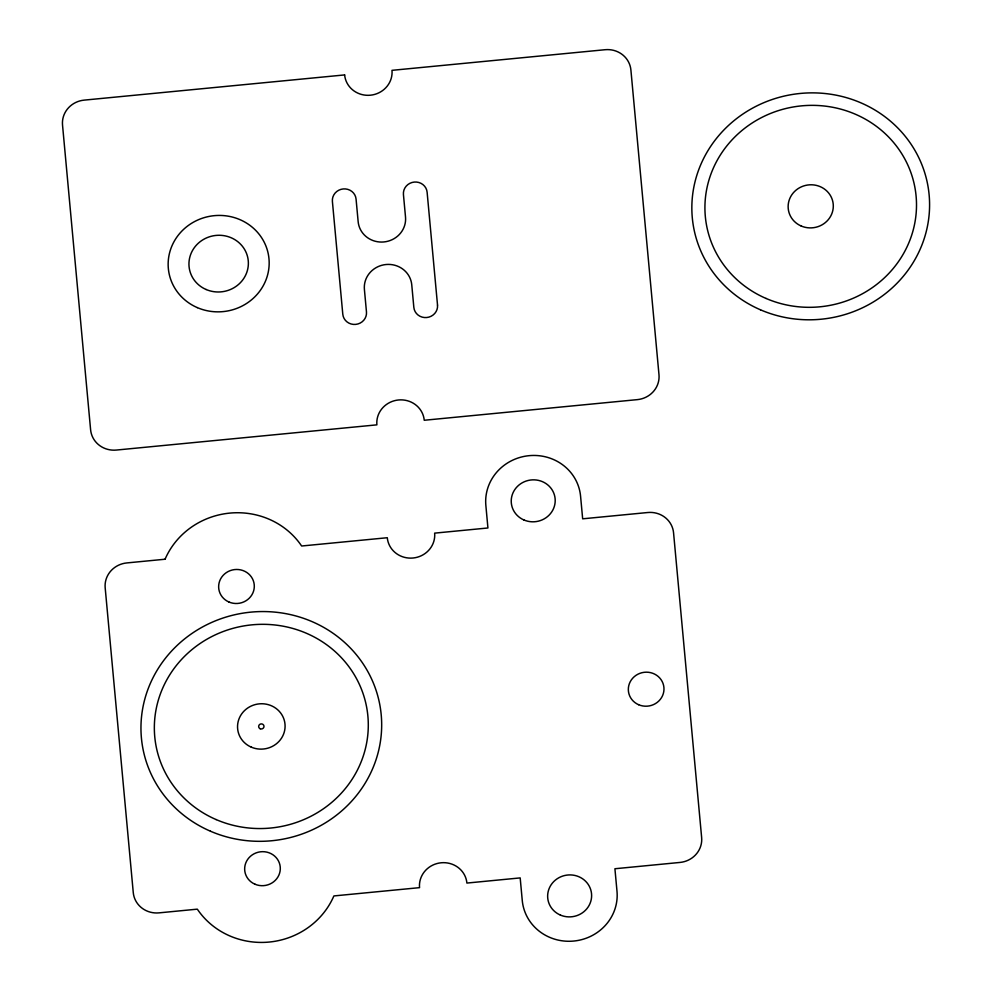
<?xml version="1.0" encoding="UTF-8"?>
<svg xmlns="http://www.w3.org/2000/svg" width="992" height="992" viewBox="0 0 992 992"><rect width="100%" height="100%" fill="white"/><g stroke="black" fill="none" stroke-linecap="round" stroke-linejoin="round"><path stroke-width="1.49" d="M344.633 74.921L84.122 100.13A23.796 22.667 -8.1 0 0 62.521 124.992L90.607 429.772A23.796 22.667 -8.1 0 0 116.374 450.058L376.886 424.849A23.796 22.667 -8.1 0 1 398.486 399.974A23.796 22.667 -8.1 0 1 424.241 420.261L637.385 399.627A23.796 22.667 -8.1 0 0 658.986 374.765L630.9 69.998A23.796 22.667 -8.1 0 0 605.132 49.712L391.989 70.333A23.796 22.667 -8.1 0 1 370.388 95.207A23.796 22.667 -8.1 0 1 344.633 74.921M165.069 559.228L126.778 562.935A23.796 22.667 -8.1 0 0 105.177 587.797L133.263 892.577A23.796 22.667 -8.1 0 0 159.03 912.863L197.321 909.156A77.339 73.668 -8.1 0 0 269.241 942.053A77.339 73.668 -8.1 0 0 333.882 895.937L419.542 887.654A23.796 22.667 -8.1 0 1 441.142 862.78A23.796 22.667 -8.1 0 1 466.897 883.066L520.18 877.908L522.263 900.488A47.591 45.334 -8.1 0 0 573.798 941.048A47.591 45.334 -8.1 0 0 616.999 891.312L614.916 868.744L680.041 862.432A23.796 22.667 -8.1 0 0 701.642 837.57L673.556 532.791A23.796 22.667 -8.1 0 0 647.788 512.517L582.664 518.816L580.58 496.236A47.591 45.334 -8.1 0 0 529.058 455.675A47.591 45.334 -8.1 0 0 485.857 505.412L487.928 527.98L434.645 533.138A23.796 22.667 -8.1 0 1 413.044 558.012A23.796 22.667 -8.1 0 1 387.289 537.726L301.63 546.009A77.339 73.668 -8.1 0 0 229.71 513.112A77.339 73.668 -8.1 0 0 165.069 559.228M437.522 305.09L427.118 192.212A11.892 11.334 -8.1 0 0 414.234 182.069A11.892 11.334 -8.1 0 0 403.434 194.506L405.517 217.074A23.796 22.667 -8.1 0 1 383.916 241.949A23.796 22.667 -8.1 0 1 358.149 221.662L356.066 199.082A11.892 11.334 -8.1 0 0 343.195 188.939A11.892 11.334 -8.1 0 0 332.394 201.376L342.798 314.253A11.892 11.334 -8.1 0 0 355.669 324.396A11.892 11.334 -8.1 0 0 366.47 311.959L364.399 289.391A23.796 22.667 -8.1 0 1 386 264.517A23.796 22.667 -8.1 0 1 411.754 284.803L413.838 307.384A11.892 11.334 -8.1 0 0 426.721 317.527A11.892 11.334 -8.1 0 0 437.522 305.09M766.047 298.443A105.884 100.874 -8.1 0 0 916.1 196.131A105.884 100.874 -8.1 0 0 750.002 124.434A105.884 100.874 -8.1 0 0 766.047 298.443M760.517 309.826A118.978 113.348 -8.1 0 0 929.132 194.878A118.978 113.348 -8.1 0 0 742.5 114.303A118.978 113.348 -8.1 0 0 760.517 309.826M801.176 226.002A22.605 21.539 -8.1 0 0 833.218 204.154A22.605 21.539 -8.1 0 0 797.754 188.852A22.605 21.539 -8.1 0 0 801.176 226.002M206.113 289.503A29.748 28.334 -8.1 0 0 248.26 260.772A29.748 28.334 -8.1 0 0 201.612 240.622A29.748 28.334 -8.1 0 0 206.113 289.503M197.321 307.619A50.567 48.174 -8.1 0 0 268.981 258.763A50.567 48.174 -8.1 0 0 189.67 224.527A50.567 48.174 -8.1 0 0 197.321 307.619M210.49 831.222A120.466 114.762 -8.1 0 0 381.213 714.835A120.466 114.762 -8.1 0 0 192.25 633.256A120.466 114.762 -8.1 0 0 210.49 831.222M560.344 915.046A22.01 20.968 -8.1 0 0 591.542 893.78A22.01 20.968 -8.1 0 0 557.008 878.875A22.01 20.968 -8.1 0 0 560.344 915.046M523.925 519.969A22.01 20.968 -8.1 0 0 555.123 498.703A22.01 20.968 -8.1 0 0 520.602 483.798A22.01 20.968 -8.1 0 0 523.925 519.969M254.956 884.207A17.844 17 -8.1 0 0 280.24 866.958A17.844 17 -8.1 0 0 252.253 854.881A17.844 17 -8.1 0 0 254.956 884.207M228.941 602.008A17.844 17 -8.1 0 0 254.237 584.759A17.844 17 -8.1 0 0 226.238 572.682A17.844 17 -8.1 0 0 228.941 602.008M638.625 704.717A17.844 17 -8.1 0 0 663.921 687.481A17.844 17 -8.1 0 0 635.922 675.391A17.844 17 -8.1 0 0 638.625 704.717M216.144 819.578A107.074 102.015 -8.1 0 0 367.883 716.125A107.074 102.015 -8.1 0 0 199.925 643.61A107.074 102.015 -8.1 0 0 216.144 819.578M251.274 747.137A23.796 22.667 -8.1 0 0 285.002 724.148A23.796 22.667 -8.1 0 0 247.678 708.028A23.796 22.667 -8.1 0 0 251.274 747.137M260.189 728.76A2.678 2.554 -8.1 0 0 263.984 726.181A2.678 2.554 -8.1 0 0 259.78 724.371A2.678 2.554 -8.1 0 0 260.189 728.76"/></g></svg>
